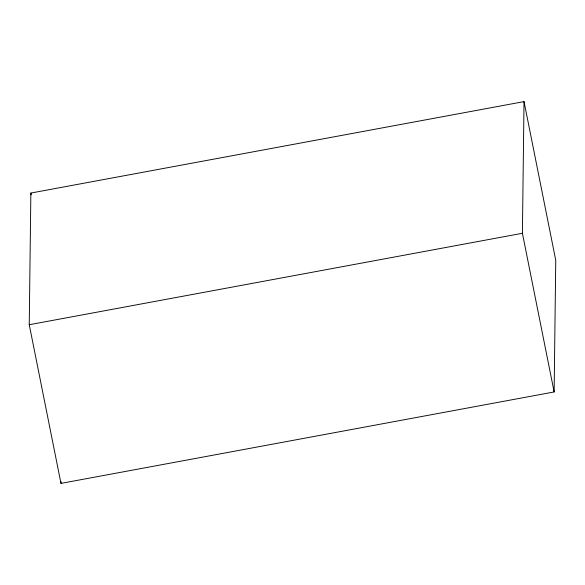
<?xml version="1.0" encoding="UTF-8"?>
<svg xmlns="http://www.w3.org/2000/svg" width="585" height="585" viewBox="0 0 585 585"><rect width="100%" height="100%" fill="white"/><g stroke="black" fill="none" stroke-linecap="round" stroke-linejoin="round"><path stroke-width="0.88" d="M29.25 324.726L30.859 193.05L524.021 101.607L555.75 260.274L554.141 391.95L60.979 483.393L29.25 324.726L522.412 233.283L524.021 101.607M60.979 483.393L61.001 481.579M522.412 233.283L554.141 391.95M30.859 193.05L31.217 194.834"/></g></svg>
